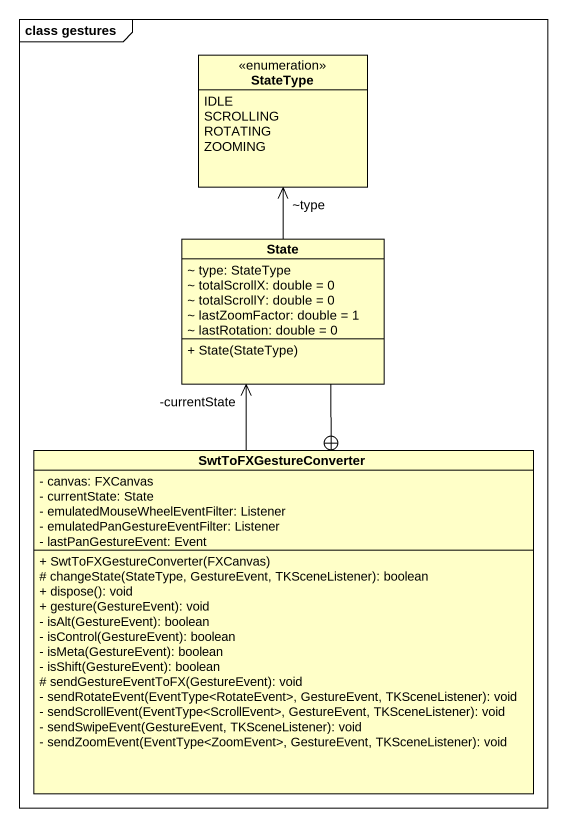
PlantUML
@startuml
mainframe class gestures
hide circle
hide empty members
skinparam classAttributeIconSize 0
enum StateType #FFFFC8 {
  IDLE
  SCROLLING
  ROTATING
  ZOOMING
}
class "State" as State_ #FFFFC8 {
  ~ type: StateType
  ~ totalScrollX: double = 0
  ~ totalScrollY: double = 0
  ~ lastZoomFactor: double = 1
  ~ lastRotation: double = 0
  + State(StateType)
}
class SwtToFXGestureConverter #FFFFC8 {
  - canvas: FXCanvas
  - currentState: State
  - emulatedMouseWheelEventFilter: Listener
  - emulatedPanGestureEventFilter: Listener
  - lastPanGestureEvent: Event
  + SwtToFXGestureConverter(FXCanvas)
  # changeState(StateType, GestureEvent, TKSceneListener): boolean
  + dispose(): void
  + gesture(GestureEvent): void
  - isAlt(GestureEvent): boolean
  - isControl(GestureEvent): boolean
  - isMeta(GestureEvent): boolean
  - isShift(GestureEvent): boolean
  # sendGestureEventToFX(GestureEvent): void
  - sendRotateEvent(EventType<RotateEvent>, GestureEvent, TKSceneListener): void
  - sendScrollEvent(EventType<ScrollEvent>, GestureEvent, TKSceneListener): void
  - sendSwipeEvent(GestureEvent, TKSceneListener): void
  - sendZoomEvent(EventType<ZoomEvent>, GestureEvent, TKSceneListener): void
}
State_ -up-> "~type" StateType
State_ --+ SwtToFXGestureConverter
SwtToFXGestureConverter -up-> "-currentState" State_
@enduml
